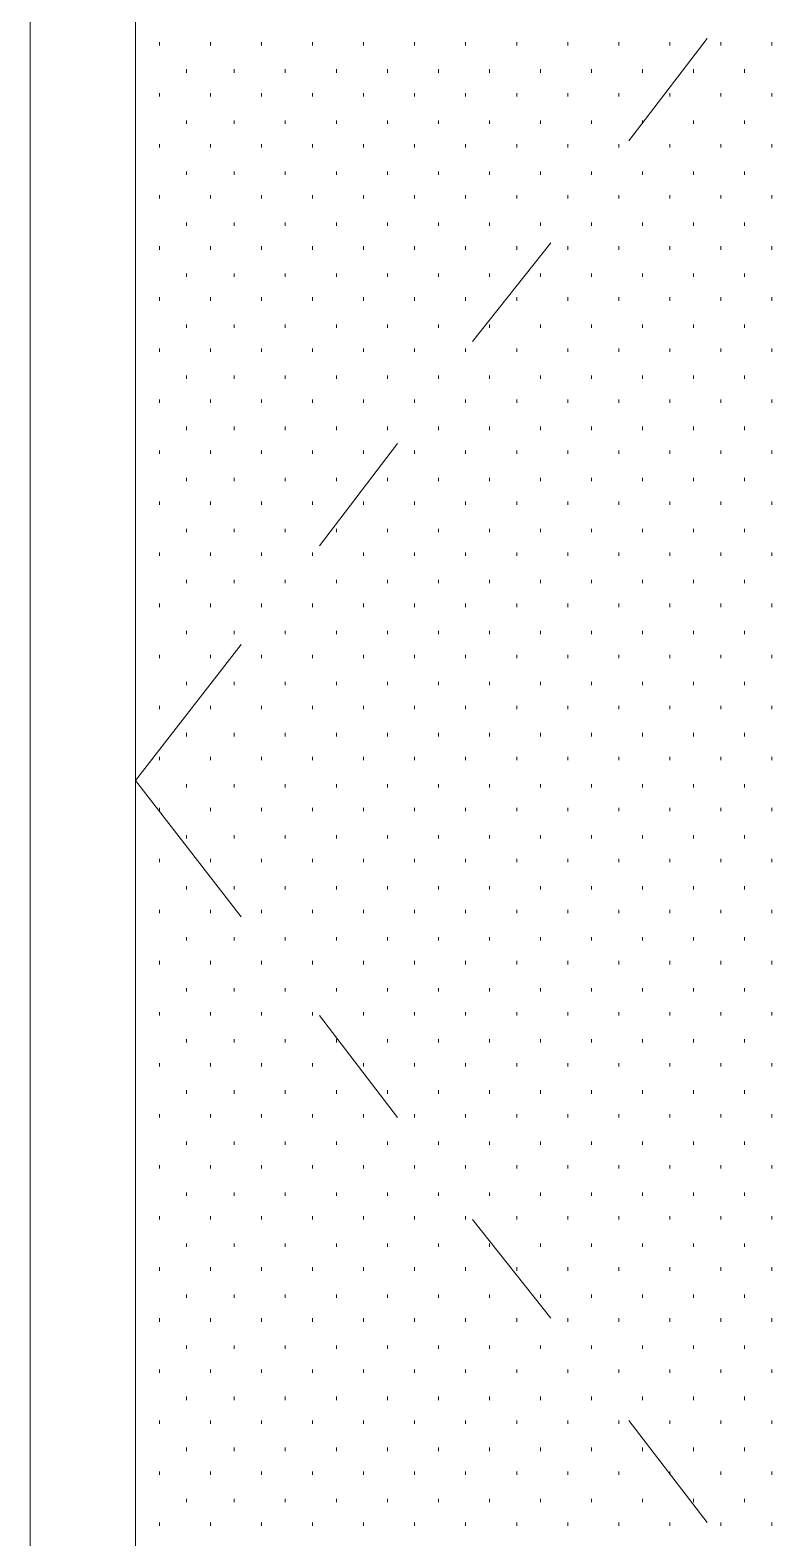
# Model space of a CAD drawing. Header units: inches. Extents: x -6061 to 13621, y -296 to 7483.
# Drawn here: x 12292.6 to 12310.06, y 699.49 to 734.97 of the extents above; entities that cross this region are included whole.
import ezdxf

# ---------------------------------------------------------------- set-up
doc = ezdxf.new("R2010")
doc.units = ezdxf.units.IN
doc.header["$MEASUREMENT"] = 0
doc.layers.get('0').update_dxf_attribs({"linetype": 'CONTINUOUS'})

msp = doc.modelspace()

# ---------------------------------------------------------------- linework, layer by layer
at = {"color": 7, "linetype": 'Continuous', "lineweight": 18, "true_color": 0x000007}
msp.add_line((12292.60053, 670.53582), (12292.60053, 766.56433), dxfattribs=at)
at = {"color": 7, "linetype": 'Continuous', "lineweight": 9, "true_color": 0x000007}
for p, q in [((12292.60053, 766.56433), (12292.60053, 670.53582)), ((12295.08334, 670.53582), (12295.08334, 766.56433)), ((12295.08334, 764.08153), (12295.08334, 670.53582)), ((12308.53854, 734.7684), (12306.69646, 732.36569)), ((12304.85438, 729.96297), (12303.0123, 727.64035)), ((12301.25031, 725.23763), (12299.40823, 722.83492)), ((12297.56614, 720.51229), (12295.08334, 717.30867)), ((12297.56614, 714.10505), (12295.08334, 717.30867)), ((12301.25031, 709.37972), (12299.40823, 711.78243)), ((12304.85438, 704.65438), (12303.0123, 706.977)), ((12308.53854, 699.84895), (12306.69646, 702.25166))]:
    msp.add_line(p, q, dxfattribs=at)
at = {"color": 7, "linetype": 'Continuous', "lineweight": 9, "true_color": 0xffffff}
for p, q in [((12295.64397, 734.60822), (12295.64397, 734.68831)), ((12296.84533, 734.60822), (12296.84533, 734.68831)), ((12298.04669, 734.60822), (12298.04669, 734.68831)), ((12299.24805, 734.60822), (12299.24805, 734.68831)), ((12300.4494, 734.60822), (12300.4494, 734.68831)), ((12301.65076, 734.60822), (12301.65076, 734.68831)), ((12302.85212, 734.60822), (12302.85212, 734.68831)), ((12304.05347, 734.60822), (12304.05347, 734.68831)), ((12305.25483, 734.60822), (12305.25483, 734.68831)), ((12306.45619, 734.60822), (12306.45619, 734.68831)), ((12307.65755, 734.60822), (12307.65755, 734.68831)), ((12308.8589, 734.60822), (12308.8589, 734.68831)), ((12310.06026, 734.60822), (12310.06026, 734.68831)), ((12296.2847, 733.9675), (12296.2847, 734.04759)), ((12297.40596, 733.9675), (12297.40596, 734.04759)), ((12298.60732, 733.9675), (12298.60732, 734.04759)), ((12299.80868, 733.9675), (12299.80868, 734.04759)), ((12301.01004, 733.9675), (12301.01004, 734.04759)), ((12302.21139, 733.9675), (12302.21139, 734.04759)), ((12303.41275, 733.9675), (12303.41275, 734.04759)), ((12304.61411, 733.9675), (12304.61411, 734.04759)), ((12305.81547, 733.9675), (12305.81547, 734.04759)), ((12307.01682, 733.9675), (12307.01682, 734.04759)), ((12308.21818, 733.9675), (12308.21818, 734.04759)), ((12309.41954, 733.9675), (12309.41954, 734.04759)), ((12295.64397, 733.40686), (12295.64397, 733.48696)), ((12296.84533, 733.40686), (12296.84533, 733.48696)), ((12298.04669, 733.40686), (12298.04669, 733.48696)), ((12299.24805, 733.40686), (12299.24805, 733.48696)), ((12300.4494, 733.40686), (12300.4494, 733.48696)), ((12301.65076, 733.40686), (12301.65076, 733.48696)), ((12302.85212, 733.40686), (12302.85212, 733.48696)), ((12304.05347, 733.40686), (12304.05347, 733.48696)), ((12305.25483, 733.40686), (12305.25483, 733.48696)), ((12306.45619, 733.40686), (12306.45619, 733.48696)), ((12307.65755, 733.40686), (12307.65755, 733.48696)), ((12308.8589, 733.40686), (12308.8589, 733.48696)), ((12310.06026, 733.40686), (12310.06026, 733.48696)), ((12296.2847, 732.76614), (12296.2847, 732.84623)), ((12297.40596, 732.76614), (12297.40596, 732.84623)), ((12298.60732, 732.76614), (12298.60732, 732.84623)), ((12299.80868, 732.76614), (12299.80868, 732.84623)), ((12301.01004, 732.76614), (12301.01004, 732.84623)), ((12302.21139, 732.76614), (12302.21139, 732.84623)), ((12303.41275, 732.76614), (12303.41275, 732.84623)), ((12304.61411, 732.76614), (12304.61411, 732.84623)), ((12305.81547, 732.76614), (12305.81547, 732.84623)), ((12307.01682, 732.76614), (12307.01682, 732.84623)), ((12308.21818, 732.76614), (12308.21818, 732.84623)), ((12309.41954, 732.76614), (12309.41954, 732.84623)), ((12295.64397, 732.20551), (12295.64397, 732.2856)), ((12296.84533, 732.20551), (12296.84533, 732.2856)), ((12298.04669, 732.20551), (12298.04669, 732.2856)), ((12299.24805, 732.20551), (12299.24805, 732.2856)), ((12300.4494, 732.20551), (12300.4494, 732.2856)), ((12301.65076, 732.20551), (12301.65076, 732.2856)), ((12302.85212, 732.20551), (12302.85212, 732.2856)), ((12304.05347, 732.20551), (12304.05347, 732.2856)), ((12305.25483, 732.20551), (12305.25483, 732.2856)), ((12306.45619, 732.20551), (12306.45619, 732.2856)), ((12307.65755, 732.20551), (12307.65755, 732.2856)), ((12308.8589, 732.20551), (12308.8589, 732.2856)), ((12310.06026, 732.20551), (12310.06026, 732.2856)), ((12296.2847, 731.56478), (12296.2847, 731.64487)), ((12297.40596, 731.56478), (12297.40596, 731.64487)), ((12298.60732, 731.56478), (12298.60732, 731.64487)), ((12299.80868, 731.56478), (12299.80868, 731.64487)), ((12301.01004, 731.56478), (12301.01004, 731.64487)), ((12302.21139, 731.56478), (12302.21139, 731.64487)), ((12303.41275, 731.56478), (12303.41275, 731.64487)), ((12304.61411, 731.56478), (12304.61411, 731.64487)), ((12305.81547, 731.56478), (12305.81547, 731.64487)), ((12307.01682, 731.56478), (12307.01682, 731.64487)), ((12308.21818, 731.56478), (12308.21818, 731.64487)), ((12309.41954, 731.56478), (12309.41954, 731.64487)), ((12295.64397, 731.00415), (12295.64397, 731.08424)), ((12296.84533, 731.00415), (12296.84533, 731.08424)), ((12298.04669, 731.00415), (12298.04669, 731.08424)), ((12299.24805, 731.00415), (12299.24805, 731.08424)), ((12300.4494, 731.00415), (12300.4494, 731.08424)), ((12301.65076, 731.00415), (12301.65076, 731.08424)), ((12302.85212, 731.00415), (12302.85212, 731.08424)), ((12304.05347, 731.00415), (12304.05347, 731.08424)), ((12305.25483, 731.00415), (12305.25483, 731.08424)), ((12306.45619, 731.00415), (12306.45619, 731.08424)), ((12307.65755, 731.00415), (12307.65755, 731.08424)), ((12308.8589, 731.00415), (12308.8589, 731.08424)), ((12310.06026, 731.00415), (12310.06026, 731.08424)), ((12296.2847, 730.36343), (12296.2847, 730.44352)), ((12297.40596, 730.36343), (12297.40596, 730.44352)), ((12298.60732, 730.36343), (12298.60732, 730.44352)), ((12299.80868, 730.36343), (12299.80868, 730.44352)), ((12301.01004, 730.36343), (12301.01004, 730.44352)), ((12302.21139, 730.36343), (12302.21139, 730.44352)), ((12303.41275, 730.36343), (12303.41275, 730.44352)), ((12304.61411, 730.36343), (12304.61411, 730.44352)), ((12305.81547, 730.36343), (12305.81547, 730.44352)), ((12307.01682, 730.36343), (12307.01682, 730.44352)), ((12308.21818, 730.36343), (12308.21818, 730.44352)), ((12309.41954, 730.36343), (12309.41954, 730.44352)), ((12295.64397, 729.80279), (12295.64397, 729.88288)), ((12296.84533, 729.80279), (12296.84533, 729.88288)), ((12298.04669, 729.80279), (12298.04669, 729.88288)), ((12299.24805, 729.80279), (12299.24805, 729.88288)), ((12300.4494, 729.80279), (12300.4494, 729.88288)), ((12301.65076, 729.80279), (12301.65076, 729.88288)), ((12302.85212, 729.80279), (12302.85212, 729.88288)), ((12304.05347, 729.80279), (12304.05347, 729.88288)), ((12305.25483, 729.80279), (12305.25483, 729.88288)), ((12306.45619, 729.80279), (12306.45619, 729.88288)), ((12307.65755, 729.80279), (12307.65755, 729.88288)), ((12308.8589, 729.80279), (12308.8589, 729.88288)), ((12310.06026, 729.80279), (12310.06026, 729.88288)), ((12296.2847, 729.16207), (12296.2847, 729.24216)), ((12297.40596, 729.16207), (12297.40596, 729.24216)), ((12298.60732, 729.16207), (12298.60732, 729.24216)), ((12299.80868, 729.16207), (12299.80868, 729.24216)), ((12301.01004, 729.16207), (12301.01004, 729.24216)), ((12302.21139, 729.16207), (12302.21139, 729.24216)), ((12303.41275, 729.16207), (12303.41275, 729.24216)), ((12304.61411, 729.16207), (12304.61411, 729.24216)), ((12305.81547, 729.16207), (12305.81547, 729.24216)), ((12307.01682, 729.16207), (12307.01682, 729.24216)), ((12308.21818, 729.16207), (12308.21818, 729.24216)), ((12309.41954, 729.16207), (12309.41954, 729.24216)), ((12295.64397, 728.60143), (12295.64397, 728.68153)), ((12296.84533, 728.60143), (12296.84533, 728.68153)), ((12298.04669, 728.60143), (12298.04669, 728.68153)), ((12299.24805, 728.60143), (12299.24805, 728.68153)), ((12300.4494, 728.60143), (12300.4494, 728.68153)), ((12301.65076, 728.60143), (12301.65076, 728.68153)), ((12302.85212, 728.60143), (12302.85212, 728.68153)), ((12304.05347, 728.60143), (12304.05347, 728.68153)), ((12305.25483, 728.60143), (12305.25483, 728.68153)), ((12306.45619, 728.60143), (12306.45619, 728.68153)), ((12307.65755, 728.60143), (12307.65755, 728.68153)), ((12308.8589, 728.60143), (12308.8589, 728.68153)), ((12310.06026, 728.60143), (12310.06026, 728.68153)), ((12296.2847, 727.96071), (12296.2847, 728.0408)), ((12297.40596, 727.96071), (12297.40596, 728.0408)), ((12298.60732, 727.96071), (12298.60732, 728.0408)), ((12299.80868, 727.96071), (12299.80868, 728.0408)), ((12301.01004, 727.96071), (12301.01004, 728.0408)), ((12302.21139, 727.96071), (12302.21139, 728.0408)), ((12303.41275, 727.96071), (12303.41275, 728.0408)), ((12304.61411, 727.96071), (12304.61411, 728.0408)), ((12305.81547, 727.96071), (12305.81547, 728.0408)), ((12307.01682, 727.96071), (12307.01682, 728.0408)), ((12308.21818, 727.96071), (12308.21818, 728.0408)), ((12309.41954, 727.96071), (12309.41954, 728.0408)), ((12295.64397, 727.40008), (12295.64397, 727.48017)), ((12296.84533, 727.40008), (12296.84533, 727.48017)), ((12298.04669, 727.40008), (12298.04669, 727.48017)), ((12299.24805, 727.40008), (12299.24805, 727.48017)), ((12300.4494, 727.40008), (12300.4494, 727.48017)), ((12301.65076, 727.40008), (12301.65076, 727.48017)), ((12302.85212, 727.40008), (12302.85212, 727.48017)), ((12304.05347, 727.40008), (12304.05347, 727.48017)), ((12305.25483, 727.40008), (12305.25483, 727.48017)), ((12306.45619, 727.40008), (12306.45619, 727.48017)), ((12307.65755, 727.40008), (12307.65755, 727.48017)), ((12308.8589, 727.40008), (12308.8589, 727.48017)), ((12310.06026, 727.40008), (12310.06026, 727.48017)), ((12296.2847, 726.75935), (12296.2847, 726.83944)), ((12297.40596, 726.75935), (12297.40596, 726.83944)), ((12298.60732, 726.75935), (12298.60732, 726.83944)), ((12299.80868, 726.75935), (12299.80868, 726.83944)), ((12301.01004, 726.75935), (12301.01004, 726.83944)), ((12302.21139, 726.75935), (12302.21139, 726.83944)), ((12303.41275, 726.75935), (12303.41275, 726.83944)), ((12304.61411, 726.75935), (12304.61411, 726.83944)), ((12305.81547, 726.75935), (12305.81547, 726.83944)), ((12307.01682, 726.75935), (12307.01682, 726.83944)), ((12308.21818, 726.75935), (12308.21818, 726.83944)), ((12309.41954, 726.75935), (12309.41954, 726.83944)), ((12295.64397, 726.19872), (12295.64397, 726.27881)), ((12296.84533, 726.19872), (12296.84533, 726.27881)), ((12298.04669, 726.19872), (12298.04669, 726.27881)), ((12299.24805, 726.19872), (12299.24805, 726.27881)), ((12300.4494, 726.19872), (12300.4494, 726.27881)), ((12301.65076, 726.19872), (12301.65076, 726.27881)), ((12302.85212, 726.19872), (12302.85212, 726.27881)), ((12304.05347, 726.19872), (12304.05347, 726.27881)), ((12305.25483, 726.19872), (12305.25483, 726.27881)), ((12306.45619, 726.19872), (12306.45619, 726.27881)), ((12307.65755, 726.19872), (12307.65755, 726.27881)), ((12308.8589, 726.19872), (12308.8589, 726.27881)), ((12310.06026, 726.19872), (12310.06026, 726.27881)), ((12296.2847, 725.558), (12296.2847, 725.63809)), ((12297.40596, 725.558), (12297.40596, 725.63809)), ((12298.60732, 725.558), (12298.60732, 725.63809)), ((12299.80868, 725.558), (12299.80868, 725.63809)), ((12301.01004, 725.558), (12301.01004, 725.63809)), ((12302.21139, 725.558), (12302.21139, 725.63809)), ((12303.41275, 725.558), (12303.41275, 725.63809)), ((12304.61411, 725.558), (12304.61411, 725.63809)), ((12305.81547, 725.558), (12305.81547, 725.63809)), ((12307.01682, 725.558), (12307.01682, 725.63809)), ((12308.21818, 725.558), (12308.21818, 725.63809)), ((12309.41954, 725.558), (12309.41954, 725.63809)), ((12295.64397, 724.99736), (12295.64397, 725.07745)), ((12296.84533, 724.99736), (12296.84533, 725.07745)), ((12298.04669, 724.99736), (12298.04669, 725.07745)), ((12299.24805, 724.99736), (12299.24805, 725.07745)), ((12300.4494, 724.99736), (12300.4494, 725.07745)), ((12301.65076, 724.99736), (12301.65076, 725.07745)), ((12302.85212, 724.99736), (12302.85212, 725.07745)), ((12304.05347, 724.99736), (12304.05347, 725.07745)), ((12305.25483, 724.99736), (12305.25483, 725.07745)), ((12306.45619, 724.99736), (12306.45619, 725.07745)), ((12307.65755, 724.99736), (12307.65755, 725.07745)), ((12308.8589, 724.99736), (12308.8589, 725.07745)), ((12310.06026, 724.99736), (12310.06026, 725.07745)), ((12296.2847, 724.35664), (12296.2847, 724.43673)), ((12297.40596, 724.35664), (12297.40596, 724.43673)), ((12298.60732, 724.35664), (12298.60732, 724.43673)), ((12299.80868, 724.35664), (12299.80868, 724.43673)), ((12301.01004, 724.35664), (12301.01004, 724.43673)), ((12302.21139, 724.35664), (12302.21139, 724.43673)), ((12303.41275, 724.35664), (12303.41275, 724.43673)), ((12304.61411, 724.35664), (12304.61411, 724.43673)), ((12305.81547, 724.35664), (12305.81547, 724.43673)), ((12307.01682, 724.35664), (12307.01682, 724.43673)), ((12308.21818, 724.35664), (12308.21818, 724.43673)), ((12309.41954, 724.35664), (12309.41954, 724.43673)), ((12295.64397, 723.79601), (12295.64397, 723.8761)), ((12296.84533, 723.79601), (12296.84533, 723.8761)), ((12298.04669, 723.79601), (12298.04669, 723.8761)), ((12299.24805, 723.79601), (12299.24805, 723.8761)), ((12300.4494, 723.79601), (12300.4494, 723.8761)), ((12301.65076, 723.79601), (12301.65076, 723.8761)), ((12302.85212, 723.79601), (12302.85212, 723.8761)), ((12304.05347, 723.79601), (12304.05347, 723.8761)), ((12305.25483, 723.79601), (12305.25483, 723.8761)), ((12306.45619, 723.79601), (12306.45619, 723.8761)), ((12307.65755, 723.79601), (12307.65755, 723.8761)), ((12308.8589, 723.79601), (12308.8589, 723.8761)), ((12310.06026, 723.79601), (12310.06026, 723.8761)), ((12296.2847, 723.15528), (12296.2847, 723.23537)), ((12297.40596, 723.15528), (12297.40596, 723.23537)), ((12298.60732, 723.15528), (12298.60732, 723.23537)), ((12299.80868, 723.15528), (12299.80868, 723.23537)), ((12301.01004, 723.15528), (12301.01004, 723.23537)), ((12302.21139, 723.15528), (12302.21139, 723.23537)), ((12303.41275, 723.15528), (12303.41275, 723.23537)), ((12304.61411, 723.15528), (12304.61411, 723.23537)), ((12305.81547, 723.15528), (12305.81547, 723.23537)), ((12307.01682, 723.15528), (12307.01682, 723.23537)), ((12308.21818, 723.15528), (12308.21818, 723.23537)), ((12309.41954, 723.15528), (12309.41954, 723.23537)), ((12295.64397, 722.59465), (12295.64397, 722.67474)), ((12296.84533, 722.59465), (12296.84533, 722.67474)), ((12298.04669, 722.59465), (12298.04669, 722.67474)), ((12299.24805, 722.59465), (12299.24805, 722.67474)), ((12300.4494, 722.59465), (12300.4494, 722.67474)), ((12301.65076, 722.59465), (12301.65076, 722.67474)), ((12302.85212, 722.59465), (12302.85212, 722.67474)), ((12304.05347, 722.59465), (12304.05347, 722.67474)), ((12305.25483, 722.59465), (12305.25483, 722.67474)), ((12306.45619, 722.59465), (12306.45619, 722.67474)), ((12307.65755, 722.59465), (12307.65755, 722.67474)), ((12308.8589, 722.59465), (12308.8589, 722.67474)), ((12310.06026, 722.59465), (12310.06026, 722.67474)), ((12296.2847, 721.95392), (12296.2847, 722.03401)), ((12297.40596, 721.95392), (12297.40596, 722.03401)), ((12298.60732, 721.95392), (12298.60732, 722.03401)), ((12299.80868, 721.95392), (12299.80868, 722.03401)), ((12301.01004, 721.95392), (12301.01004, 722.03401)), ((12302.21139, 721.95392), (12302.21139, 722.03401)), ((12303.41275, 721.95392), (12303.41275, 722.03401)), ((12304.61411, 721.95392), (12304.61411, 722.03401)), ((12305.81547, 721.95392), (12305.81547, 722.03401)), ((12307.01682, 721.95392), (12307.01682, 722.03401)), ((12308.21818, 721.95392), (12308.21818, 722.03401)), ((12309.41954, 721.95392), (12309.41954, 722.03401)), ((12295.64397, 721.39329), (12295.64397, 721.47338)), ((12296.84533, 721.39329), (12296.84533, 721.47338)), ((12298.04669, 721.39329), (12298.04669, 721.47338)), ((12299.24805, 721.39329), (12299.24805, 721.47338)), ((12300.4494, 721.39329), (12300.4494, 721.47338)), ((12301.65076, 721.39329), (12301.65076, 721.47338)), ((12302.85212, 721.39329), (12302.85212, 721.47338)), ((12304.05347, 721.39329), (12304.05347, 721.47338)), ((12305.25483, 721.39329), (12305.25483, 721.47338)), ((12306.45619, 721.39329), (12306.45619, 721.47338)), ((12307.65755, 721.39329), (12307.65755, 721.47338)), ((12308.8589, 721.39329), (12308.8589, 721.47338)), ((12310.06026, 721.39329), (12310.06026, 721.47338)), ((12296.2847, 720.75257), (12296.2847, 720.83266)), ((12297.40596, 720.75257), (12297.40596, 720.83266)), ((12298.60732, 720.75257), (12298.60732, 720.83266)), ((12299.80868, 720.75257), (12299.80868, 720.83266)), ((12301.01004, 720.75257), (12301.01004, 720.83266)), ((12302.21139, 720.75257), (12302.21139, 720.83266)), ((12303.41275, 720.75257), (12303.41275, 720.83266)), ((12304.61411, 720.75257), (12304.61411, 720.83266)), ((12305.81547, 720.75257), (12305.81547, 720.83266)), ((12307.01682, 720.75257), (12307.01682, 720.83266)), ((12308.21818, 720.75257), (12308.21818, 720.83266)), ((12309.41954, 720.75257), (12309.41954, 720.83266)), ((12295.64397, 720.19193), (12295.64397, 720.27202)), ((12296.84533, 720.19193), (12296.84533, 720.27202)), ((12298.04669, 720.19193), (12298.04669, 720.27202)), ((12299.24805, 720.19193), (12299.24805, 720.27202)), ((12300.4494, 720.19193), (12300.4494, 720.27202)), ((12301.65076, 720.19193), (12301.65076, 720.27202)), ((12302.85212, 720.19193), (12302.85212, 720.27202)), ((12304.05347, 720.19193), (12304.05347, 720.27202)), ((12305.25483, 720.19193), (12305.25483, 720.27202)), ((12306.45619, 720.19193), (12306.45619, 720.27202)), ((12307.65755, 720.19193), (12307.65755, 720.27202)), ((12308.8589, 720.19193), (12308.8589, 720.27202)), ((12310.06026, 720.19193), (12310.06026, 720.27202)), ((12296.2847, 719.55121), (12296.2847, 719.6313)), ((12297.40596, 719.55121), (12297.40596, 719.6313)), ((12298.60732, 719.55121), (12298.60732, 719.6313)), ((12299.80868, 719.55121), (12299.80868, 719.6313)), ((12301.01004, 719.55121), (12301.01004, 719.6313)), ((12302.21139, 719.55121), (12302.21139, 719.6313)), ((12303.41275, 719.55121), (12303.41275, 719.6313)), ((12304.61411, 719.55121), (12304.61411, 719.6313)), ((12305.81547, 719.55121), (12305.81547, 719.6313)), ((12307.01682, 719.55121), (12307.01682, 719.6313)), ((12308.21818, 719.55121), (12308.21818, 719.6313)), ((12309.41954, 719.55121), (12309.41954, 719.6313)), ((12295.64397, 718.99058), (12295.64397, 719.07067)), ((12296.84533, 718.99058), (12296.84533, 719.07067)), ((12298.04669, 718.99058), (12298.04669, 719.07067)), ((12299.24805, 718.99058), (12299.24805, 719.07067)), ((12300.4494, 718.99058), (12300.4494, 719.07067)), ((12301.65076, 718.99058), (12301.65076, 719.07067)), ((12302.85212, 718.99058), (12302.85212, 719.07067)), ((12304.05347, 718.99058), (12304.05347, 719.07067)), ((12305.25483, 718.99058), (12305.25483, 719.07067)), ((12306.45619, 718.99058), (12306.45619, 719.07067)), ((12307.65755, 718.99058), (12307.65755, 719.07067)), ((12308.8589, 718.99058), (12308.8589, 719.07067)), ((12310.06026, 718.99058), (12310.06026, 719.07067)), ((12296.2847, 718.34985), (12296.2847, 718.42994)), ((12297.40596, 718.34985), (12297.40596, 718.42994)), ((12298.60732, 718.34985), (12298.60732, 718.42994)), ((12299.80868, 718.34985), (12299.80868, 718.42994)), ((12301.01004, 718.34985), (12301.01004, 718.42994)), ((12302.21139, 718.34985), (12302.21139, 718.42994)), ((12303.41275, 718.34985), (12303.41275, 718.42994)), ((12304.61411, 718.34985), (12304.61411, 718.42994)), ((12305.81547, 718.34985), (12305.81547, 718.42994)), ((12307.01682, 718.34985), (12307.01682, 718.42994)), ((12308.21818, 718.34985), (12308.21818, 718.42994)), ((12309.41954, 718.34985), (12309.41954, 718.42994)), ((12295.64397, 717.78922), (12295.64397, 717.86931)), ((12296.84533, 717.78922), (12296.84533, 717.86931)), ((12298.04669, 717.78922), (12298.04669, 717.86931)), ((12299.24805, 717.78922), (12299.24805, 717.86931)), ((12300.4494, 717.78922), (12300.4494, 717.86931)), ((12301.65076, 717.78922), (12301.65076, 717.86931)), ((12302.85212, 717.78922), (12302.85212, 717.86931)), ((12304.05347, 717.78922), (12304.05347, 717.86931)), ((12305.25483, 717.78922), (12305.25483, 717.86931)), ((12306.45619, 717.78922), (12306.45619, 717.86931)), ((12307.65755, 717.78922), (12307.65755, 717.86931)), ((12308.8589, 717.78922), (12308.8589, 717.86931)), ((12310.06026, 717.78922), (12310.06026, 717.86931)), ((12296.2847, 717.14849), (12296.2847, 717.22858)), ((12297.40596, 717.14849), (12297.40596, 717.22858)), ((12298.60732, 717.14849), (12298.60732, 717.22858)), ((12299.80868, 717.14849), (12299.80868, 717.22858)), ((12301.01004, 717.14849), (12301.01004, 717.22858)), ((12302.21139, 717.14849), (12302.21139, 717.22858)), ((12303.41275, 717.14849), (12303.41275, 717.22858)), ((12304.61411, 717.14849), (12304.61411, 717.22858)), ((12305.81547, 717.14849), (12305.81547, 717.22858)), ((12307.01682, 717.14849), (12307.01682, 717.22858)), ((12308.21818, 717.14849), (12308.21818, 717.22858)), ((12309.41954, 717.14849), (12309.41954, 717.22858)), ((12295.64397, 716.58786), (12295.64397, 716.66795)), ((12296.84533, 716.58786), (12296.84533, 716.66795)), ((12298.04669, 716.58786), (12298.04669, 716.66795)), ((12299.24805, 716.58786), (12299.24805, 716.66795)), ((12300.4494, 716.58786), (12300.4494, 716.66795)), ((12301.65076, 716.58786), (12301.65076, 716.66795)), ((12302.85212, 716.58786), (12302.85212, 716.66795)), ((12304.05347, 716.58786), (12304.05347, 716.66795)), ((12305.25483, 716.58786), (12305.25483, 716.66795)), ((12306.45619, 716.58786), (12306.45619, 716.66795)), ((12307.65755, 716.58786), (12307.65755, 716.66795)), ((12308.8589, 716.58786), (12308.8589, 716.66795)), ((12310.06026, 716.58786), (12310.06026, 716.66795)), ((12296.2847, 715.94714), (12296.2847, 716.02723)), ((12297.40596, 715.94714), (12297.40596, 716.02723)), ((12298.60732, 715.94714), (12298.60732, 716.02723)), ((12299.80868, 715.94714), (12299.80868, 716.02723)), ((12301.01004, 715.94714), (12301.01004, 716.02723)), ((12302.21139, 715.94714), (12302.21139, 716.02723)), ((12303.41275, 715.94714), (12303.41275, 716.02723)), ((12304.61411, 715.94714), (12304.61411, 716.02723)), ((12305.81547, 715.94714), (12305.81547, 716.02723)), ((12307.01682, 715.94714), (12307.01682, 716.02723)), ((12308.21818, 715.94714), (12308.21818, 716.02723)), ((12309.41954, 715.94714), (12309.41954, 716.02723)), ((12295.64397, 715.3865), (12295.64397, 715.46659)), ((12296.84533, 715.3865), (12296.84533, 715.46659)), ((12298.04669, 715.3865), (12298.04669, 715.46659)), ((12299.24805, 715.3865), (12299.24805, 715.46659)), ((12300.4494, 715.3865), (12300.4494, 715.46659)), ((12301.65076, 715.3865), (12301.65076, 715.46659)), ((12302.85212, 715.3865), (12302.85212, 715.46659)), ((12304.05347, 715.3865), (12304.05347, 715.46659)), ((12305.25483, 715.3865), (12305.25483, 715.46659)), ((12306.45619, 715.3865), (12306.45619, 715.46659)), ((12307.65755, 715.3865), (12307.65755, 715.46659)), ((12308.8589, 715.3865), (12308.8589, 715.46659)), ((12310.06026, 715.3865), (12310.06026, 715.46659)), ((12296.2847, 714.74578), (12296.2847, 714.82587)), ((12297.40596, 714.74578), (12297.40596, 714.82587)), ((12298.60732, 714.74578), (12298.60732, 714.82587)), ((12299.80868, 714.74578), (12299.80868, 714.82587)), ((12301.01004, 714.74578), (12301.01004, 714.82587)), ((12302.21139, 714.74578), (12302.21139, 714.82587)), ((12303.41275, 714.74578), (12303.41275, 714.82587)), ((12304.61411, 714.74578), (12304.61411, 714.82587)), ((12305.81547, 714.74578), (12305.81547, 714.82587)), ((12307.01682, 714.74578), (12307.01682, 714.82587)), ((12308.21818, 714.74578), (12308.21818, 714.82587)), ((12309.41954, 714.74578), (12309.41954, 714.82587)), ((12295.64397, 714.18515), (12295.64397, 714.26524)), ((12296.84533, 714.18515), (12296.84533, 714.26524)), ((12298.04669, 714.18515), (12298.04669, 714.26524)), ((12299.24805, 714.18515), (12299.24805, 714.26524)), ((12300.4494, 714.18515), (12300.4494, 714.26524)), ((12301.65076, 714.18515), (12301.65076, 714.26524)), ((12302.85212, 714.18515), (12302.85212, 714.26524)), ((12304.05347, 714.18515), (12304.05347, 714.26524)), ((12305.25483, 714.18515), (12305.25483, 714.26524)), ((12306.45619, 714.18515), (12306.45619, 714.26524)), ((12307.65755, 714.18515), (12307.65755, 714.26524)), ((12308.8589, 714.18515), (12308.8589, 714.26524)), ((12310.06026, 714.18515), (12310.06026, 714.26524)), ((12296.2847, 713.54442), (12296.2847, 713.62451)), ((12297.40596, 713.54442), (12297.40596, 713.62451)), ((12298.60732, 713.54442), (12298.60732, 713.62451)), ((12299.80868, 713.54442), (12299.80868, 713.62451)), ((12301.01004, 713.54442), (12301.01004, 713.62451)), ((12302.21139, 713.54442), (12302.21139, 713.62451)), ((12303.41275, 713.54442), (12303.41275, 713.62451)), ((12304.61411, 713.54442), (12304.61411, 713.62451)), ((12305.81547, 713.54442), (12305.81547, 713.62451)), ((12307.01682, 713.54442), (12307.01682, 713.62451)), ((12308.21818, 713.54442), (12308.21818, 713.62451)), ((12309.41954, 713.54442), (12309.41954, 713.62451)), ((12295.64397, 712.98379), (12295.64397, 713.06388)), ((12296.84533, 712.98379), (12296.84533, 713.06388)), ((12298.04669, 712.98379), (12298.04669, 713.06388)), ((12299.24805, 712.98379), (12299.24805, 713.06388)), ((12300.4494, 712.98379), (12300.4494, 713.06388)), ((12301.65076, 712.98379), (12301.65076, 713.06388)), ((12302.85212, 712.98379), (12302.85212, 713.06388)), ((12304.05347, 712.98379), (12304.05347, 713.06388)), ((12305.25483, 712.98379), (12305.25483, 713.06388)), ((12306.45619, 712.98379), (12306.45619, 713.06388)), ((12307.65755, 712.98379), (12307.65755, 713.06388)), ((12308.8589, 712.98379), (12308.8589, 713.06388)), ((12310.06026, 712.98379), (12310.06026, 713.06388)), ((12296.2847, 712.34306), (12296.2847, 712.42315)), ((12297.40596, 712.34306), (12297.40596, 712.42315)), ((12298.60732, 712.34306), (12298.60732, 712.42315)), ((12299.80868, 712.34306), (12299.80868, 712.42315)), ((12301.01004, 712.34306), (12301.01004, 712.42315)), ((12302.21139, 712.34306), (12302.21139, 712.42315)), ((12303.41275, 712.34306), (12303.41275, 712.42315)), ((12304.61411, 712.34306), (12304.61411, 712.42315)), ((12305.81547, 712.34306), (12305.81547, 712.42315)), ((12307.01682, 712.34306), (12307.01682, 712.42315)), ((12308.21818, 712.34306), (12308.21818, 712.42315)), ((12309.41954, 712.34306), (12309.41954, 712.42315)), ((12295.64397, 711.78243), (12295.64397, 711.86252)), ((12296.84533, 711.78243), (12296.84533, 711.86252)), ((12298.04669, 711.78243), (12298.04669, 711.86252)), ((12299.24805, 711.78243), (12299.24805, 711.86252)), ((12300.4494, 711.78243), (12300.4494, 711.86252)), ((12301.65076, 711.78243), (12301.65076, 711.86252)), ((12302.85212, 711.78243), (12302.85212, 711.86252)), ((12304.05347, 711.78243), (12304.05347, 711.86252)), ((12305.25483, 711.78243), (12305.25483, 711.86252)), ((12306.45619, 711.78243), (12306.45619, 711.86252)), ((12307.65755, 711.78243), (12307.65755, 711.86252)), ((12308.8589, 711.78243), (12308.8589, 711.86252)), ((12310.06026, 711.78243), (12310.06026, 711.86252)), ((12296.2847, 711.14171), (12296.2847, 711.2218)), ((12297.40596, 711.14171), (12297.40596, 711.2218)), ((12298.60732, 711.14171), (12298.60732, 711.2218)), ((12299.80868, 711.14171), (12299.80868, 711.2218)), ((12301.01004, 711.14171), (12301.01004, 711.2218)), ((12302.21139, 711.14171), (12302.21139, 711.2218)), ((12303.41275, 711.14171), (12303.41275, 711.2218)), ((12304.61411, 711.14171), (12304.61411, 711.2218)), ((12305.81547, 711.14171), (12305.81547, 711.2218)), ((12307.01682, 711.14171), (12307.01682, 711.2218)), ((12308.21818, 711.14171), (12308.21818, 711.2218)), ((12309.41954, 711.14171), (12309.41954, 711.2218)), ((12295.64397, 710.58107), (12295.64397, 710.66116)), ((12296.84533, 710.58107), (12296.84533, 710.66116)), ((12298.04669, 710.58107), (12298.04669, 710.66116)), ((12299.24805, 710.58107), (12299.24805, 710.66116)), ((12300.4494, 710.58107), (12300.4494, 710.66116)), ((12301.65076, 710.58107), (12301.65076, 710.66116)), ((12302.85212, 710.58107), (12302.85212, 710.66116)), ((12304.05347, 710.58107), (12304.05347, 710.66116)), ((12305.25483, 710.58107), (12305.25483, 710.66116)), ((12306.45619, 710.58107), (12306.45619, 710.66116)), ((12307.65755, 710.58107), (12307.65755, 710.66116)), ((12308.8589, 710.58107), (12308.8589, 710.66116)), ((12310.06026, 710.58107), (12310.06026, 710.66116)), ((12296.2847, 709.94035), (12296.2847, 710.02044)), ((12297.40596, 709.94035), (12297.40596, 710.02044)), ((12298.60732, 709.94035), (12298.60732, 710.02044)), ((12299.80868, 709.94035), (12299.80868, 710.02044)), ((12301.01004, 709.94035), (12301.01004, 710.02044)), ((12302.21139, 709.94035), (12302.21139, 710.02044)), ((12303.41275, 709.94035), (12303.41275, 710.02044)), ((12304.61411, 709.94035), (12304.61411, 710.02044)), ((12305.81547, 709.94035), (12305.81547, 710.02044)), ((12307.01682, 709.94035), (12307.01682, 710.02044)), ((12308.21818, 709.94035), (12308.21818, 710.02044)), ((12309.41954, 709.94035), (12309.41954, 710.02044)), ((12295.64397, 709.37972), (12295.64397, 709.45981)), ((12296.84533, 709.37972), (12296.84533, 709.45981)), ((12298.04669, 709.37972), (12298.04669, 709.45981)), ((12299.24805, 709.37972), (12299.24805, 709.45981)), ((12300.4494, 709.37972), (12300.4494, 709.45981)), ((12301.65076, 709.37972), (12301.65076, 709.45981)), ((12302.85212, 709.37972), (12302.85212, 709.45981)), ((12304.05347, 709.37972), (12304.05347, 709.45981)), ((12305.25483, 709.37972), (12305.25483, 709.45981)), ((12306.45619, 709.37972), (12306.45619, 709.45981)), ((12307.65755, 709.37972), (12307.65755, 709.45981)), ((12308.8589, 709.37972), (12308.8589, 709.45981)), ((12310.06026, 709.37972), (12310.06026, 709.45981)), ((12296.2847, 708.73899), (12296.2847, 708.81908)), ((12297.40596, 708.73899), (12297.40596, 708.81908)), ((12298.60732, 708.73899), (12298.60732, 708.81908)), ((12299.80868, 708.73899), (12299.80868, 708.81908)), ((12301.01004, 708.73899), (12301.01004, 708.81908)), ((12302.21139, 708.73899), (12302.21139, 708.81908)), ((12303.41275, 708.73899), (12303.41275, 708.81908)), ((12304.61411, 708.73899), (12304.61411, 708.81908)), ((12305.81547, 708.73899), (12305.81547, 708.81908)), ((12307.01682, 708.73899), (12307.01682, 708.81908)), ((12308.21818, 708.73899), (12308.21818, 708.81908)), ((12309.41954, 708.73899), (12309.41954, 708.81908)), ((12295.64397, 708.17836), (12295.64397, 708.25845)), ((12296.84533, 708.17836), (12296.84533, 708.25845)), ((12298.04669, 708.17836), (12298.04669, 708.25845)), ((12299.24805, 708.17836), (12299.24805, 708.25845)), ((12300.4494, 708.17836), (12300.4494, 708.25845)), ((12301.65076, 708.17836), (12301.65076, 708.25845)), ((12302.85212, 708.17836), (12302.85212, 708.25845)), ((12304.05347, 708.17836), (12304.05347, 708.25845)), ((12305.25483, 708.17836), (12305.25483, 708.25845)), ((12306.45619, 708.17836), (12306.45619, 708.25845)), ((12307.65755, 708.17836), (12307.65755, 708.25845)), ((12308.8589, 708.17836), (12308.8589, 708.25845)), ((12310.06026, 708.17836), (12310.06026, 708.25845)), ((12296.2847, 707.53763), (12296.2847, 707.61772)), ((12297.40596, 707.53763), (12297.40596, 707.61772)), ((12298.60732, 707.53763), (12298.60732, 707.61772)), ((12299.80868, 707.53763), (12299.80868, 707.61772)), ((12301.01004, 707.53763), (12301.01004, 707.61772)), ((12302.21139, 707.53763), (12302.21139, 707.61772)), ((12303.41275, 707.53763), (12303.41275, 707.61772)), ((12304.61411, 707.53763), (12304.61411, 707.61772)), ((12305.81547, 707.53763), (12305.81547, 707.61772)), ((12307.01682, 707.53763), (12307.01682, 707.61772)), ((12308.21818, 707.53763), (12308.21818, 707.61772)), ((12309.41954, 707.53763), (12309.41954, 707.61772)), ((12295.64397, 706.977), (12295.64397, 707.05709)), ((12296.84533, 706.977), (12296.84533, 707.05709)), ((12298.04669, 706.977), (12298.04669, 707.05709)), ((12299.24805, 706.977), (12299.24805, 707.05709)), ((12300.4494, 706.977), (12300.4494, 707.05709)), ((12301.65076, 706.977), (12301.65076, 707.05709)), ((12302.85212, 706.977), (12302.85212, 707.05709)), ((12304.05347, 706.977), (12304.05347, 707.05709)), ((12305.25483, 706.977), (12305.25483, 707.05709)), ((12306.45619, 706.977), (12306.45619, 707.05709)), ((12307.65755, 706.977), (12307.65755, 707.05709)), ((12308.8589, 706.977), (12308.8589, 707.05709)), ((12310.06026, 706.977), (12310.06026, 707.05709)), ((12296.2847, 706.33628), (12296.2847, 706.41637)), ((12297.40596, 706.33628), (12297.40596, 706.41637)), ((12298.60732, 706.33628), (12298.60732, 706.41637)), ((12299.80868, 706.33628), (12299.80868, 706.41637)), ((12301.01004, 706.33628), (12301.01004, 706.41637)), ((12302.21139, 706.33628), (12302.21139, 706.41637)), ((12303.41275, 706.33628), (12303.41275, 706.41637)), ((12304.61411, 706.33628), (12304.61411, 706.41637)), ((12305.81547, 706.33628), (12305.81547, 706.41637)), ((12307.01682, 706.33628), (12307.01682, 706.41637)), ((12308.21818, 706.33628), (12308.21818, 706.41637)), ((12309.41954, 706.33628), (12309.41954, 706.41637)), ((12295.64397, 705.77564), (12295.64397, 705.85573)), ((12296.84533, 705.77564), (12296.84533, 705.85573)), ((12298.04669, 705.77564), (12298.04669, 705.85573)), ((12299.24805, 705.77564), (12299.24805, 705.85573)), ((12300.4494, 705.77564), (12300.4494, 705.85573)), ((12301.65076, 705.77564), (12301.65076, 705.85573)), ((12302.85212, 705.77564), (12302.85212, 705.85573)), ((12304.05347, 705.77564), (12304.05347, 705.85573)), ((12305.25483, 705.77564), (12305.25483, 705.85573)), ((12306.45619, 705.77564), (12306.45619, 705.85573)), ((12307.65755, 705.77564), (12307.65755, 705.85573)), ((12308.8589, 705.77564), (12308.8589, 705.85573)), ((12310.06026, 705.77564), (12310.06026, 705.85573)), ((12296.2847, 705.13492), (12296.2847, 705.21501)), ((12297.40596, 705.13492), (12297.40596, 705.21501)), ((12298.60732, 705.13492), (12298.60732, 705.21501)), ((12299.80868, 705.13492), (12299.80868, 705.21501)), ((12301.01004, 705.13492), (12301.01004, 705.21501)), ((12302.21139, 705.13492), (12302.21139, 705.21501)), ((12303.41275, 705.13492), (12303.41275, 705.21501)), ((12304.61411, 705.13492), (12304.61411, 705.21501)), ((12305.81547, 705.13492), (12305.81547, 705.21501)), ((12307.01682, 705.13492), (12307.01682, 705.21501)), ((12308.21818, 705.13492), (12308.21818, 705.21501)), ((12309.41954, 705.13492), (12309.41954, 705.21501)), ((12295.64397, 704.57429), (12295.64397, 704.65438)), ((12296.84533, 704.57429), (12296.84533, 704.65438)), ((12298.04669, 704.57429), (12298.04669, 704.65438)), ((12299.24805, 704.57429), (12299.24805, 704.65438)), ((12300.4494, 704.57429), (12300.4494, 704.65438)), ((12301.65076, 704.57429), (12301.65076, 704.65438)), ((12302.85212, 704.57429), (12302.85212, 704.65438)), ((12304.05347, 704.57429), (12304.05347, 704.65438)), ((12305.25483, 704.57429), (12305.25483, 704.65438)), ((12306.45619, 704.57429), (12306.45619, 704.65438)), ((12307.65755, 704.57429), (12307.65755, 704.65438)), ((12308.8589, 704.57429), (12308.8589, 704.65438)), ((12310.06026, 704.57429), (12310.06026, 704.65438)), ((12296.2847, 703.93356), (12296.2847, 704.01365)), ((12297.40596, 703.93356), (12297.40596, 704.01365)), ((12298.60732, 703.93356), (12298.60732, 704.01365)), ((12299.80868, 703.93356), (12299.80868, 704.01365)), ((12301.01004, 703.93356), (12301.01004, 704.01365)), ((12302.21139, 703.93356), (12302.21139, 704.01365)), ((12303.41275, 703.93356), (12303.41275, 704.01365)), ((12304.61411, 703.93356), (12304.61411, 704.01365)), ((12305.81547, 703.93356), (12305.81547, 704.01365)), ((12307.01682, 703.93356), (12307.01682, 704.01365)), ((12308.21818, 703.93356), (12308.21818, 704.01365)), ((12309.41954, 703.93356), (12309.41954, 704.01365)), ((12295.64397, 703.37293), (12295.64397, 703.45302)), ((12296.84533, 703.37293), (12296.84533, 703.45302)), ((12298.04669, 703.37293), (12298.04669, 703.45302)), ((12299.24805, 703.37293), (12299.24805, 703.45302)), ((12300.4494, 703.37293), (12300.4494, 703.45302)), ((12301.65076, 703.37293), (12301.65076, 703.45302)), ((12302.85212, 703.37293), (12302.85212, 703.45302)), ((12304.05347, 703.37293), (12304.05347, 703.45302)), ((12305.25483, 703.37293), (12305.25483, 703.45302)), ((12306.45619, 703.37293), (12306.45619, 703.45302)), ((12307.65755, 703.37293), (12307.65755, 703.45302)), ((12308.8589, 703.37293), (12308.8589, 703.45302)), ((12310.06026, 703.37293), (12310.06026, 703.45302)), ((12296.2847, 702.7322), (12296.2847, 702.81229)), ((12297.40596, 702.7322), (12297.40596, 702.81229)), ((12298.60732, 702.7322), (12298.60732, 702.81229)), ((12299.80868, 702.7322), (12299.80868, 702.81229)), ((12301.01004, 702.7322), (12301.01004, 702.81229)), ((12302.21139, 702.7322), (12302.21139, 702.81229)), ((12303.41275, 702.7322), (12303.41275, 702.81229)), ((12304.61411, 702.7322), (12304.61411, 702.81229)), ((12305.81547, 702.7322), (12305.81547, 702.81229)), ((12307.01682, 702.7322), (12307.01682, 702.81229)), ((12308.21818, 702.7322), (12308.21818, 702.81229)), ((12309.41954, 702.7322), (12309.41954, 702.81229)), ((12295.64397, 702.17157), (12295.64397, 702.25166)), ((12296.84533, 702.17157), (12296.84533, 702.25166)), ((12298.04669, 702.17157), (12298.04669, 702.25166)), ((12299.24805, 702.17157), (12299.24805, 702.25166)), ((12300.4494, 702.17157), (12300.4494, 702.25166)), ((12301.65076, 702.17157), (12301.65076, 702.25166)), ((12302.85212, 702.17157), (12302.85212, 702.25166)), ((12304.05347, 702.17157), (12304.05347, 702.25166)), ((12305.25483, 702.17157), (12305.25483, 702.25166)), ((12306.45619, 702.17157), (12306.45619, 702.25166)), ((12307.65755, 702.17157), (12307.65755, 702.25166)), ((12308.8589, 702.17157), (12308.8589, 702.25166)), ((12310.06026, 702.17157), (12310.06026, 702.25166)), ((12296.2847, 701.53085), (12296.2847, 701.61094)), ((12297.40596, 701.53085), (12297.40596, 701.61094)), ((12298.60732, 701.53085), (12298.60732, 701.61094)), ((12299.80868, 701.53085), (12299.80868, 701.61094)), ((12301.01004, 701.53085), (12301.01004, 701.61094)), ((12302.21139, 701.53085), (12302.21139, 701.61094)), ((12303.41275, 701.53085), (12303.41275, 701.61094)), ((12304.61411, 701.53085), (12304.61411, 701.61094)), ((12305.81547, 701.53085), (12305.81547, 701.61094)), ((12307.01682, 701.53085), (12307.01682, 701.61094)), ((12308.21818, 701.53085), (12308.21818, 701.61094)), ((12309.41954, 701.53085), (12309.41954, 701.61094)), ((12295.64397, 700.97021), (12295.64397, 701.0503)), ((12296.84533, 700.97021), (12296.84533, 701.0503)), ((12298.04669, 700.97021), (12298.04669, 701.0503)), ((12299.24805, 700.97021), (12299.24805, 701.0503)), ((12300.4494, 700.97021), (12300.4494, 701.0503)), ((12301.65076, 700.97021), (12301.65076, 701.0503)), ((12302.85212, 700.97021), (12302.85212, 701.0503)), ((12304.05347, 700.97021), (12304.05347, 701.0503)), ((12305.25483, 700.97021), (12305.25483, 701.0503)), ((12306.45619, 700.97021), (12306.45619, 701.0503)), ((12307.65755, 700.97021), (12307.65755, 701.0503)), ((12308.8589, 700.97021), (12308.8589, 701.0503)), ((12310.06026, 700.97021), (12310.06026, 701.0503)), ((12296.2847, 700.32949), (12296.2847, 700.40958)), ((12297.40596, 700.32949), (12297.40596, 700.40958)), ((12298.60732, 700.32949), (12298.60732, 700.40958)), ((12299.80868, 700.32949), (12299.80868, 700.40958)), ((12301.01004, 700.32949), (12301.01004, 700.40958)), ((12302.21139, 700.32949), (12302.21139, 700.40958)), ((12303.41275, 700.32949), (12303.41275, 700.40958)), ((12304.61411, 700.32949), (12304.61411, 700.40958)), ((12305.81547, 700.32949), (12305.81547, 700.40958)), ((12307.01682, 700.32949), (12307.01682, 700.40958)), ((12308.21818, 700.32949), (12308.21818, 700.40958)), ((12309.41954, 700.32949), (12309.41954, 700.40958)), ((12295.64397, 699.76886), (12295.64397, 699.84895)), ((12296.84533, 699.76886), (12296.84533, 699.84895)), ((12298.04669, 699.76886), (12298.04669, 699.84895)), ((12299.24805, 699.76886), (12299.24805, 699.84895)), ((12300.4494, 699.76886), (12300.4494, 699.84895)), ((12301.65076, 699.76886), (12301.65076, 699.84895)), ((12302.85212, 699.76886), (12302.85212, 699.84895)), ((12304.05347, 699.76886), (12304.05347, 699.84895)), ((12305.25483, 699.76886), (12305.25483, 699.84895)), ((12306.45619, 699.76886), (12306.45619, 699.84895)), ((12307.65755, 699.76886), (12307.65755, 699.84895)), ((12308.8589, 699.76886), (12308.8589, 699.84895)), ((12310.06026, 699.76886), (12310.06026, 699.84895))]:
    msp.add_line(p, q, dxfattribs=at)

doc.saveas('drawing.dxf')
